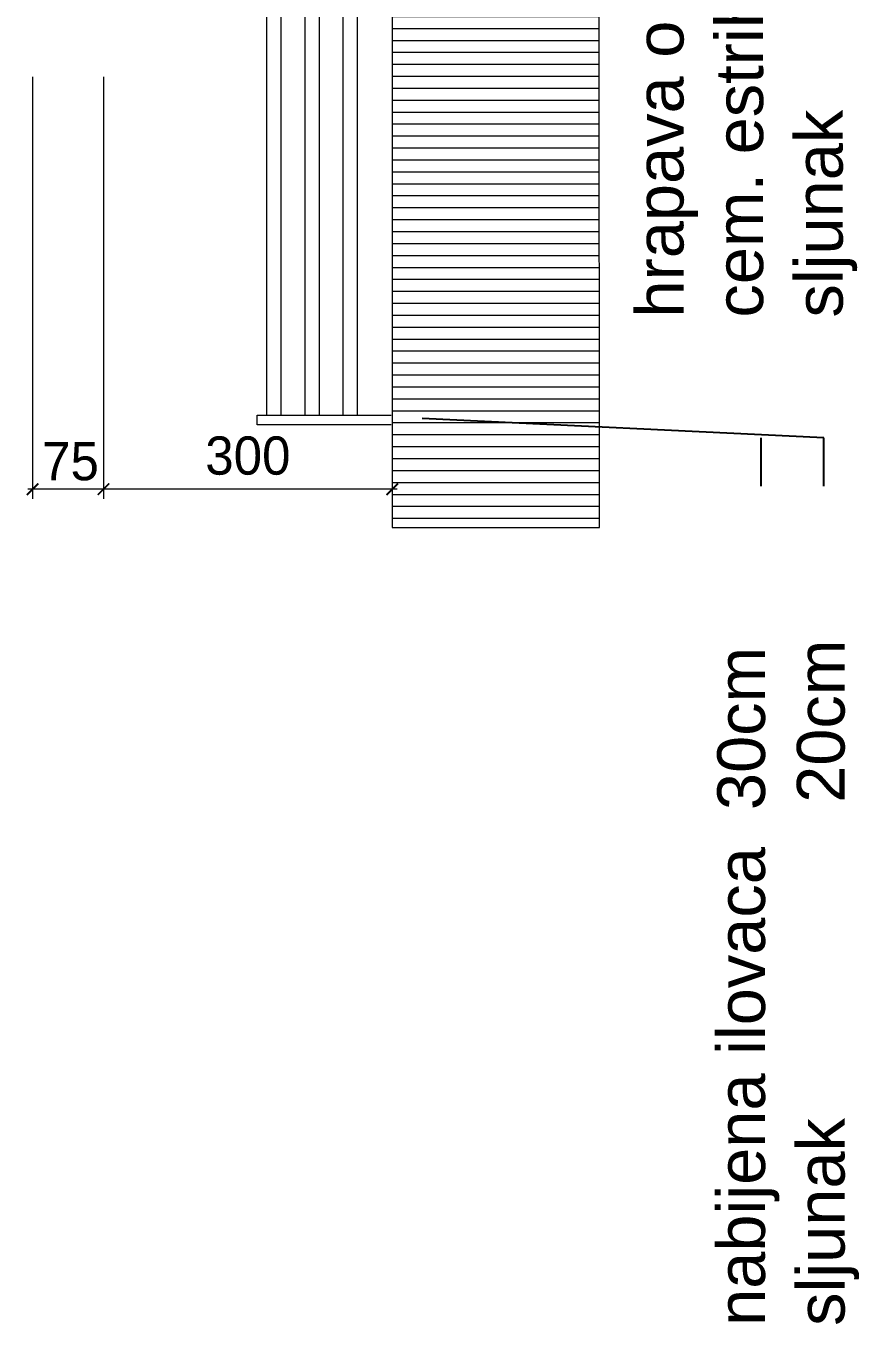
# Model space of a CAD drawing. Header units: millimetres. Extents: x 73 to 57768, y -40361 to 10065.
# Drawn here: x 17695 to 18567, y 2341 to 3699 of the extents above; entities that cross this region are included whole.
import ezdxf

# ---------------------------------------------------------------- set-up
doc = ezdxf.new("R2010")
doc.units = ezdxf.units.MM
for name, color, linetype, lineweight in [('kote', 124, 'Continuous', 5), ('kote i srafura', 9, 'Continuous', 5), ('Layer2', 1, 'Continuous', 5)]:
    doc.layers.add(name, color=color, linetype=linetype, lineweight=lineweight)
doc.layers.add('pogled', color=7, linetype='Continuous', lineweight=5, true_color=0x8db1c3)
doc.layers.add('TEXT', color=7, linetype='Continuous')

# ---------------------------------------------------------------- blocks, each defined once
blk = doc.blocks.new('_ArchTick')
at = {"layer": 'kote', "color": 0, "const_width": 0.15}
blk.add_lwpolyline([(-0.5, -0.5), (0.5, 0.5)], dxfattribs=at)

msp = doc.modelspace()

# ---------------------------------------------------------------- hatches: boundary and pattern name
at = {"layer": 'Layer2', "linetype": 'Continuous'}
h = msp.add_hatch(dxfattribs=at)
h.set_pattern_fill('ANSI31', color=256, scale=100, angle=135, style=0)
h.set_pattern_definition([(180, (19755.564, -9903.499), (-3e-15, -12.5), [])])
h.paths.add_polyline_path([(18088.743, 4676.05), (18088.743, 3855.476), (18141.743, 3855.476), (18141.743, 3755.476), (18080.511, 3755.476), (18080.511, 3729.044), (18078.535, 3729.044), (18078.535, 3174.482), (18295.43, 3174.482), (18294.196, 6137.626), (18077.301, 6137.626), (18077.301, 5639.921), (18079.276, 5639.921), (18079.276, 5613.488), (18140.508, 5613.488), (18140.508, 5513.488), (18087.508, 5513.488)])

# ---------------------------------------------------------------- linework, layer by layer
at = {"layer": 'kote i srafura'}
for p, q in [((17701.999, 3645.741), (17701.999, 3204.32)), ((17776.258, 3645.741), (17776.258, 3204.32)), ((17776.258, 3645.741), (17776.258, 3204.32)), ((18078.535, 3645.741), (18078.535, 3204.32)), ((17781.258, 3214.32), (17696.999, 3214.32)), ((18083.535, 3214.32), (17771.258, 3214.32))]:
    msp.add_line(p, q, dxfattribs=at)
at = {"layer": 'Layer2', "linetype": 'Continuous'}
for p, q in [((18295.43, 3174.482), (18294.196, 6137.626)), ((18078.535, 3729.044), (18078.535, 3174.482)), ((18078.535, 3174.482), (18295.43, 3174.482))]:
    msp.add_line(p, q, dxfattribs=at)
at = {"layer": 'pogled'}
for p, q in [((17947.299, 3291.839), (17947.299, 3790.476)), ((17962.299, 3291.839), (17962.299, 3790.476)), ((17987.299, 3291.839), (17987.299, 3790.476)), ((18002.299, 3291.839), (18002.299, 3790.476)), ((18027.299, 3291.839), (18027.299, 3790.476)), ((18042.299, 3291.839), (18042.299, 3790.476)), ((17937.299, 3281.839), (17937.299, 3291.839)), ((17937.299, 3291.839), (18077.299, 3291.839)), ((18077.299, 3281.839), (17937.299, 3281.839))]:
    msp.add_line(p, q, dxfattribs=at)
at = {"layer": 'TEXT'}
for p, q in [((18530.427, 3268.294), (18109.763, 3288.292)), ((18464.717, 3217.655), (18464.717, 3268.294)), ((18530.427, 3217.655), (18530.427, 3268.294))]:
    msp.add_line(p, q, dxfattribs=at)

# ---------------------------------------------------------------- block references
at = {"layer": 'kote i srafura', "xscale": 12, "yscale": 12, "zscale": 12, "rotation": 180}
for p in [(17701.999, 3214.32), (17776.258, 3214.32)]:
    msp.add_blockref('_ArchTick', p, dxfattribs=at)
at = {"layer": 'kote i srafura', "xscale": 12, "yscale": 12, "zscale": 12}
for p in [(17776.258, 3214.32), (18078.535, 3214.32)]:
    msp.add_blockref('_ArchTick', p, dxfattribs=at)

# ---------------------------------------------------------------- texts
at = {"layer": 'kote i srafura', "char_height": 40, "attachment_point": 5}
for s, insert in [('7{\\Ftxt|c238;5}', (17741.766, 3243.431)), ('30{\\Ftxt|c238;0}', (17927.396, 3249.32))]:
    msp.add_mtext(s, dxfattribs=dict(at, insert=insert))
at = {"layer": 'TEXT', "char_height": 50, "width": 1327.666, "attachment_point": 1, "rotation": 90}
for s, insert in [('{\\fArial|b0|i0|c0|p34;hrapava opeka   6.5cm\\Pcem. estrih       10.0cm\\Psljunak              20.0cm}', (18333.413, 3393.982)), ('{\\fArial|b0|i0|c0|p34;nabijena ilovaca  30cm\\Psljunak                 20cm}', (18418.713, 2338.956))]:
    msp.add_mtext(s, dxfattribs=dict(at, insert=insert))

doc.saveas('drawing.dxf')
